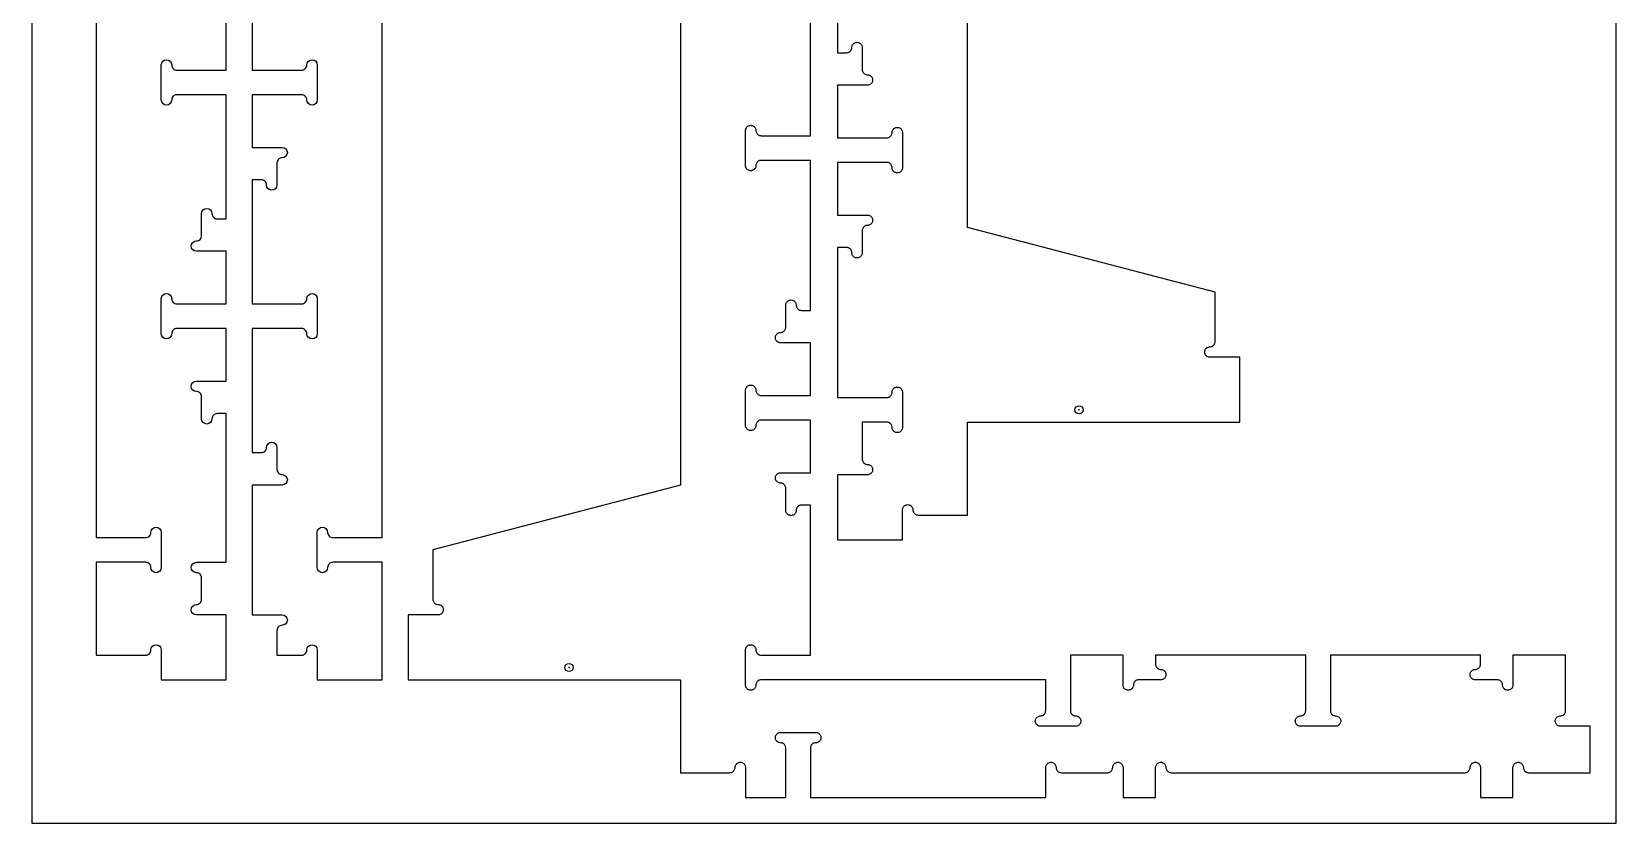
# Model space of a CAD drawing. Header units: inches. Extents: x -333 to -49, y -1653 to -1438.
# Drawn here: x -175.96 to -127.96, y -1534.43 to -1510.43 of the extents above; entities that cross this region are included whole.
import ezdxf

# ---------------------------------------------------------------- set-up
doc = ezdxf.new("R2010")
doc.units = ezdxf.units.IN
doc.header["$MEASUREMENT"] = 0
for name, color, linetype in [('000_NOTES', 6, 'Continuous'), ('CUT_FASTENERS', 1, 'Continuous'), ('CUT_THRU', 7, 'Continuous')]:
    doc.layers.add(name, color=color, linetype=linetype)

# ---------------------------------------------------------------- blocks, each defined once
blk = doc.blocks.new('FASTENER')
blk.add_circle((0, 0), 0.125)
blk.add_point((0, 0))

msp = doc.modelspace()

# ---------------------------------------------------------------- linework, layer by layer
at = {"layer": 'CUT_THRU'}
for points in [[(-151.551, -1506.516), (-151.551, -1511.063), (-151.275, -1511.063), (-151.253, -1511.061), (-151.231, -1511.057), (-151.21, -1511.049), (-151.19, -1511.038), (-151.172, -1511.025), (-151.156, -1511.009), (-151.143, -1510.991), (-151.132, -1510.971), (-151.124, -1510.95), (-151.12, -1510.928), (-151.118, -1510.906), (-151.116, -1510.883), (-151.112, -1510.861), (-151.104, -1510.84), (-151.093, -1510.82), (-151.079, -1510.802), (-151.064, -1510.787), (-151.046, -1510.773), (-151.026, -1510.762), (-151.005, -1510.755), (-150.983, -1510.75), (-150.96, -1510.748), (-150.938, -1510.75), (-150.916, -1510.755), (-150.895, -1510.762), (-150.875, -1510.773), (-150.857, -1510.787), (-150.841, -1510.802), (-150.828, -1510.82), (-150.817, -1510.84), (-150.809, -1510.861), (-150.805, -1510.883), (-150.803, -1510.906), (-150.803, -1511.575), (-150.801, -1511.597), (-150.797, -1511.619), (-150.789, -1511.64), (-150.778, -1511.66), (-150.765, -1511.678), (-150.749, -1511.694), (-150.731, -1511.707), (-150.711, -1511.718), (-150.69, -1511.726), (-150.668, -1511.731), (-150.646, -1511.732), (-150.623, -1511.734), (-150.601, -1511.739), (-150.58, -1511.747), (-150.56, -1511.757), (-150.542, -1511.771), (-150.526, -1511.787), (-150.513, -1511.805), (-150.502, -1511.824), (-150.494, -1511.845), (-150.49, -1511.867), (-150.488, -1511.89), (-150.49, -1511.912), (-150.494, -1511.934), (-150.502, -1511.955), (-150.513, -1511.975), (-150.526, -1511.993), (-150.542, -1512.009), (-150.56, -1512.022), (-150.58, -1512.033), (-150.601, -1512.041), (-150.623, -1512.046), (-150.646, -1512.047), (-151.551, -1512.047), (-151.551, -1513.642), (-150.055, -1513.642), (-150.033, -1513.64), (-150.011, -1513.635), (-149.99, -1513.628), (-149.97, -1513.617), (-149.952, -1513.603), (-149.936, -1513.587), (-149.922, -1513.569), (-149.912, -1513.55), (-149.904, -1513.529), (-149.899, -1513.507), (-149.897, -1513.484), (-149.896, -1513.462), (-149.891, -1513.44), (-149.883, -1513.419), (-149.872, -1513.399), (-149.859, -1513.381), (-149.843, -1513.365), (-149.825, -1513.352), (-149.805, -1513.341), (-149.784, -1513.333), (-149.762, -1513.328), (-149.74, -1513.327), (-149.718, -1513.328), (-149.696, -1513.333), (-149.675, -1513.341), (-149.655, -1513.352), (-149.637, -1513.365), (-149.621, -1513.381), (-149.608, -1513.399), (-149.597, -1513.419), (-149.589, -1513.44), (-149.584, -1513.462), (-149.583, -1513.484), (-149.583, -1514.547), (-149.584, -1514.57), (-149.589, -1514.592), (-149.597, -1514.613), (-149.608, -1514.632), (-149.621, -1514.65), (-149.637, -1514.666), (-149.655, -1514.68), (-149.675, -1514.691), (-149.696, -1514.698), (-149.718, -1514.703), (-149.74, -1514.705), (-149.762, -1514.703), (-149.784, -1514.698), (-149.805, -1514.691), (-149.825, -1514.68), (-149.843, -1514.666), (-149.859, -1514.65), (-149.872, -1514.632), (-149.883, -1514.613), (-149.891, -1514.592), (-149.896, -1514.57), (-149.897, -1514.547), (-149.899, -1514.525), (-149.904, -1514.503), (-149.912, -1514.482), (-149.922, -1514.462), (-149.936, -1514.444), (-149.952, -1514.428), (-149.97, -1514.415), (-149.99, -1514.404), (-150.011, -1514.396), (-150.033, -1514.391), (-150.055, -1514.39), (-151.551, -1514.39), (-151.551, -1515.984), (-150.646, -1515.984), (-150.623, -1515.986), (-150.601, -1515.991), (-150.58, -1515.999), (-150.56, -1516.009), (-150.542, -1516.023), (-150.526, -1516.039), (-150.513, -1516.057), (-150.502, -1516.076), (-150.494, -1516.097), (-150.49, -1516.119), (-150.488, -1516.142), (-150.49, -1516.164), (-150.494, -1516.186), (-150.502, -1516.207), (-150.513, -1516.227), (-150.526, -1516.245), (-150.542, -1516.261), (-150.56, -1516.274), (-150.58, -1516.285), (-150.601, -1516.293), (-150.623, -1516.298), (-150.646, -1516.299), (-150.668, -1516.301), (-150.69, -1516.306), (-150.711, -1516.314), (-150.731, -1516.324), (-150.749, -1516.338), (-150.765, -1516.354), (-150.778, -1516.372), (-150.789, -1516.391), (-150.797, -1516.412), (-150.801, -1516.434), (-150.803, -1516.457), (-150.803, -1517.126), (-150.805, -1517.148), (-150.809, -1517.17), (-150.817, -1517.191), (-150.828, -1517.211), (-150.841, -1517.229), (-150.857, -1517.245), (-150.875, -1517.259), (-150.895, -1517.269), (-150.916, -1517.277), (-150.938, -1517.282), (-150.96, -1517.284), (-150.983, -1517.282), (-151.005, -1517.277), (-151.026, -1517.269), (-151.046, -1517.259), (-151.064, -1517.245), (-151.079, -1517.229), (-151.093, -1517.211), (-151.104, -1517.191), (-151.112, -1517.17), (-151.116, -1517.148), (-151.118, -1517.126), (-151.12, -1517.104), (-151.124, -1517.082), (-151.132, -1517.061), (-151.143, -1517.041), (-151.156, -1517.023), (-151.172, -1517.007), (-151.19, -1516.994), (-151.21, -1516.983), (-151.231, -1516.975), (-151.253, -1516.97), (-151.275, -1516.969), (-151.551, -1516.969), (-151.551, -1521.516), (-150.055, -1521.516), (-150.033, -1521.514), (-150.011, -1521.509), (-149.99, -1521.502), (-149.97, -1521.491), (-149.952, -1521.477), (-149.936, -1521.461), (-149.922, -1521.444), (-149.912, -1521.424), (-149.904, -1521.403), (-149.899, -1521.381), (-149.897, -1521.358), (-149.896, -1521.336), (-149.891, -1521.314), (-149.883, -1521.293), (-149.872, -1521.273), (-149.859, -1521.255), (-149.843, -1521.239), (-149.825, -1521.226), (-149.805, -1521.215), (-149.784, -1521.207), (-149.762, -1521.202), (-149.74, -1521.201), (-149.718, -1521.202), (-149.696, -1521.207), (-149.675, -1521.215), (-149.655, -1521.226), (-149.637, -1521.239), (-149.621, -1521.255), (-149.608, -1521.273), (-149.597, -1521.293), (-149.589, -1521.314), (-149.584, -1521.336), (-149.583, -1521.358), (-149.583, -1522.421), (-149.584, -1522.444), (-149.589, -1522.466), (-149.597, -1522.487), (-149.608, -1522.506), (-149.621, -1522.524), (-149.637, -1522.54), (-149.655, -1522.554), (-149.675, -1522.565), (-149.696, -1522.572), (-149.718, -1522.577), (-149.74, -1522.579), (-149.762, -1522.577), (-149.784, -1522.572), (-149.805, -1522.565), (-149.825, -1522.554), (-149.843, -1522.54), (-149.859, -1522.524), (-149.872, -1522.506), (-149.883, -1522.487), (-149.891, -1522.466), (-149.896, -1522.444), (-149.897, -1522.421), (-149.899, -1522.399), (-149.904, -1522.377), (-149.912, -1522.356), (-149.922, -1522.336), (-149.936, -1522.318), (-149.952, -1522.302), (-149.97, -1522.289), (-149.99, -1522.278), (-150.011, -1522.27), (-150.033, -1522.265), (-150.055, -1522.264), (-150.803, -1522.264), (-150.803, -1523.386), (-150.801, -1523.408), (-150.797, -1523.43), (-150.789, -1523.451), (-150.778, -1523.471), (-150.765, -1523.489), (-150.749, -1523.505), (-150.731, -1523.518), (-150.711, -1523.529), (-150.69, -1523.537), (-150.668, -1523.542), (-150.646, -1523.543), (-150.623, -1523.545), (-150.601, -1523.55), (-150.58, -1523.558), (-150.56, -1523.568), (-150.542, -1523.582), (-150.526, -1523.598), (-150.513, -1523.616), (-150.502, -1523.635), (-150.494, -1523.657), (-150.49, -1523.678), (-150.488, -1523.701), (-150.49, -1523.723), (-150.494, -1523.745), (-150.502, -1523.766), (-150.513, -1523.786), (-150.526, -1523.804), (-150.542, -1523.82), (-150.56, -1523.833), (-150.58, -1523.844), (-150.601, -1523.852), (-150.623, -1523.857), (-150.646, -1523.858), (-151.551, -1523.858), (-151.551, -1525.827), (-149.583, -1525.827), (-149.583, -1524.921), (-149.581, -1524.899), (-149.576, -1524.877), (-149.568, -1524.856), (-149.558, -1524.836), (-149.544, -1524.818), (-149.528, -1524.802), (-149.51, -1524.789), (-149.49, -1524.778), (-149.469, -1524.77), (-149.447, -1524.765), (-149.425, -1524.764), (-149.403, -1524.765), (-149.381, -1524.77), (-149.36, -1524.778), (-149.34, -1524.789), (-149.322, -1524.802), (-149.306, -1524.818), (-149.293, -1524.836), (-149.282, -1524.856), (-149.274, -1524.877), (-149.269, -1524.899), (-149.268, -1524.921), (-149.266, -1524.944), (-149.261, -1524.966), (-149.253, -1524.987), (-149.243, -1525.006), (-149.229, -1525.024), (-149.213, -1525.04), (-149.195, -1525.054), (-149.176, -1525.065), (-149.154, -1525.072), (-149.132, -1525.077), (-149.11, -1525.079), (-147.614, -1525.079), (-147.614, -1522.264), (-139.366, -1522.264), (-139.366, -1520.295), (-140.271, -1520.295), (-140.294, -1520.294), (-140.316, -1520.289), (-140.337, -1520.281), (-140.357, -1520.27), (-140.375, -1520.257), (-140.391, -1520.241), (-140.404, -1520.223), (-140.415, -1520.203), (-140.423, -1520.182), (-140.427, -1520.16), (-140.429, -1520.138), (-140.427, -1520.115), (-140.423, -1520.094), (-140.415, -1520.072), (-140.404, -1520.053), (-140.391, -1520.035), (-140.375, -1520.019), (-140.357, -1520.005), (-140.337, -1519.995), (-140.316, -1519.987), (-140.294, -1519.982), (-140.271, -1519.98), (-140.249, -1519.979), (-140.227, -1519.974), (-140.206, -1519.966), (-140.186, -1519.955), (-140.168, -1519.942), (-140.152, -1519.926), (-140.139, -1519.908), (-140.128, -1519.888), (-140.12, -1519.867), (-140.116, -1519.845), (-140.114, -1519.823), (-140.114, -1518.327), (-147.614, -1516.358), (-147.614, -1448.681)], [(-156.307, -1456.492), (-156.307, -1524.169), (-163.807, -1526.138), (-163.807, -1527.634), (-163.805, -1527.656), (-163.801, -1527.678), (-163.793, -1527.699), (-163.782, -1527.719), (-163.768, -1527.737), (-163.753, -1527.753), (-163.735, -1527.766), (-163.715, -1527.777), (-163.694, -1527.785), (-163.672, -1527.79), (-163.649, -1527.791), (-163.627, -1527.793), (-163.605, -1527.798), (-163.584, -1527.806), (-163.564, -1527.816), (-163.546, -1527.83), (-163.53, -1527.846), (-163.517, -1527.864), (-163.506, -1527.883), (-163.498, -1527.905), (-163.494, -1527.927), (-163.492, -1527.949), (-163.494, -1527.971), (-163.498, -1527.993), (-163.506, -1528.014), (-163.517, -1528.034), (-163.53, -1528.052), (-163.546, -1528.068), (-163.564, -1528.081), (-163.584, -1528.092), (-163.605, -1528.1), (-163.627, -1528.105), (-163.649, -1528.106), (-164.555, -1528.106), (-164.555, -1530.075), (-156.307, -1530.075), (-156.307, -1532.89), (-154.811, -1532.89), (-154.788, -1532.888), (-154.767, -1532.883), (-154.745, -1532.876), (-154.726, -1532.865), (-154.708, -1532.851), (-154.692, -1532.836), (-154.678, -1532.818), (-154.668, -1532.798), (-154.66, -1532.777), (-154.655, -1532.755), (-154.653, -1532.732), (-154.652, -1532.71), (-154.647, -1532.688), (-154.639, -1532.667), (-154.628, -1532.647), (-154.615, -1532.629), (-154.599, -1532.613), (-154.581, -1532.6), (-154.561, -1532.589), (-154.54, -1532.581), (-154.518, -1532.576), (-154.496, -1532.575), (-154.473, -1532.576), (-154.452, -1532.581), (-154.43, -1532.589), (-154.411, -1532.6), (-154.393, -1532.613), (-154.377, -1532.629), (-154.363, -1532.647), (-154.353, -1532.667), (-154.345, -1532.688), (-154.34, -1532.71), (-154.338, -1532.732), (-154.338, -1533.638), (-153.118, -1533.638), (-153.118, -1532.142), (-153.12, -1532.119), (-153.124, -1532.097), (-153.132, -1532.076), (-153.143, -1532.057), (-153.156, -1532.039), (-153.172, -1532.023), (-153.19, -1532.009), (-153.21, -1531.999), (-153.231, -1531.991), (-153.253, -1531.986), (-153.275, -1531.984), (-153.298, -1531.983), (-153.32, -1531.978), (-153.341, -1531.97), (-153.361, -1531.959), (-153.379, -1531.946), (-153.394, -1531.93), (-153.408, -1531.912), (-153.419, -1531.892), (-153.427, -1531.871), (-153.431, -1531.849), (-153.433, -1531.827), (-153.431, -1531.804), (-153.427, -1531.782), (-153.419, -1531.761), (-153.408, -1531.742), (-153.394, -1531.724), (-153.379, -1531.708), (-153.361, -1531.694), (-153.341, -1531.684), (-153.32, -1531.676), (-153.298, -1531.671), (-153.275, -1531.669), (-152.212, -1531.669), (-152.19, -1531.671), (-152.168, -1531.676), (-152.147, -1531.684), (-152.127, -1531.694), (-152.109, -1531.708), (-152.093, -1531.724), (-152.08, -1531.742), (-152.069, -1531.761), (-152.061, -1531.782), (-152.057, -1531.804), (-152.055, -1531.827), (-152.057, -1531.849), (-152.061, -1531.871), (-152.069, -1531.892), (-152.08, -1531.912), (-152.093, -1531.93), (-152.109, -1531.946), (-152.127, -1531.959), (-152.147, -1531.97), (-152.168, -1531.978), (-152.19, -1531.983), (-152.212, -1531.984), (-152.235, -1531.986), (-152.257, -1531.991), (-152.278, -1531.999), (-152.298, -1532.009), (-152.316, -1532.023), (-152.331, -1532.039), (-152.345, -1532.057), (-152.356, -1532.076), (-152.364, -1532.097), (-152.368, -1532.119), (-152.37, -1532.142), (-152.37, -1533.638), (-145.244, -1533.638), (-145.244, -1532.732), (-145.242, -1532.71), (-145.238, -1532.688), (-145.23, -1532.667), (-145.219, -1532.647), (-145.205, -1532.629), (-145.19, -1532.613), (-145.172, -1532.6), (-145.152, -1532.589), (-145.131, -1532.581), (-145.109, -1532.576), (-145.086, -1532.575), (-145.064, -1532.576), (-145.042, -1532.581), (-145.021, -1532.589), (-145.001, -1532.6), (-144.983, -1532.613), (-144.967, -1532.629), (-144.954, -1532.647), (-144.943, -1532.667), (-144.935, -1532.688), (-144.931, -1532.71), (-144.929, -1532.732), (-144.927, -1532.755), (-144.923, -1532.777), (-144.915, -1532.798), (-144.904, -1532.818), (-144.891, -1532.836), (-144.875, -1532.851), (-144.857, -1532.865), (-144.837, -1532.876), (-144.816, -1532.883), (-144.794, -1532.888), (-144.771, -1532.89), (-143.374, -1532.89), (-143.351, -1532.888), (-143.329, -1532.883), (-143.308, -1532.876), (-143.289, -1532.865), (-143.271, -1532.851), (-143.255, -1532.836), (-143.241, -1532.818), (-143.231, -1532.798), (-143.223, -1532.777), (-143.218, -1532.755), (-143.216, -1532.732), (-143.215, -1532.71), (-143.21, -1532.688), (-143.202, -1532.667), (-143.191, -1532.647), (-143.178, -1532.629), (-143.162, -1532.613), (-143.144, -1532.6), (-143.124, -1532.589), (-143.103, -1532.581), (-143.081, -1532.576), (-143.059, -1532.575), (-143.036, -1532.576), (-143.015, -1532.581), (-142.993, -1532.589), (-142.974, -1532.6), (-142.956, -1532.613), (-142.94, -1532.629), (-142.926, -1532.647), (-142.916, -1532.667), (-142.908, -1532.688), (-142.903, -1532.71), (-142.901, -1532.732), (-142.901, -1533.638), (-141.917, -1533.638), (-141.917, -1532.732), (-141.916, -1532.71), (-141.911, -1532.688), (-141.903, -1532.667), (-141.892, -1532.647), (-141.879, -1532.629), (-141.863, -1532.613), (-141.845, -1532.6), (-141.825, -1532.589), (-141.804, -1532.581), (-141.782, -1532.576), (-141.76, -1532.575), (-141.737, -1532.576), (-141.715, -1532.581), (-141.694, -1532.589), (-141.675, -1532.6), (-141.657, -1532.613), (-141.641, -1532.629), (-141.627, -1532.647), (-141.616, -1532.667), (-141.609, -1532.688), (-141.604, -1532.71), (-141.602, -1532.732), (-141.601, -1532.755), (-141.596, -1532.777), (-141.588, -1532.798), (-141.577, -1532.818), (-141.564, -1532.836), (-141.548, -1532.851), (-141.53, -1532.865), (-141.51, -1532.876), (-141.489, -1532.883), (-141.467, -1532.888), (-141.445, -1532.89), (-132.547, -1532.89), (-132.525, -1532.888), (-132.503, -1532.883), (-132.482, -1532.876), (-132.462, -1532.865), (-132.444, -1532.851), (-132.428, -1532.836), (-132.415, -1532.818), (-132.404, -1532.798), (-132.396, -1532.777), (-132.391, -1532.755), (-132.39, -1532.732), (-132.388, -1532.71), (-132.383, -1532.688), (-132.375, -1532.667), (-132.365, -1532.647), (-132.351, -1532.629), (-132.335, -1532.613), (-132.317, -1532.6), (-132.298, -1532.589), (-132.276, -1532.581), (-132.255, -1532.576), (-132.232, -1532.575), (-132.21, -1532.576), (-132.188, -1532.581), (-132.167, -1532.589), (-132.147, -1532.6), (-132.129, -1532.613), (-132.113, -1532.629), (-132.1, -1532.647), (-132.089, -1532.667), (-132.081, -1532.688), (-132.076, -1532.71), (-132.075, -1532.732), (-132.075, -1533.638), (-131.09, -1533.638), (-131.09, -1532.732), (-131.089, -1532.71), (-131.084, -1532.688), (-131.076, -1532.667), (-131.065, -1532.647), (-131.052, -1532.629), (-131.036, -1532.613), (-131.018, -1532.6), (-130.998, -1532.589), (-130.977, -1532.581), (-130.955, -1532.576), (-130.933, -1532.575), (-130.911, -1532.576), (-130.889, -1532.581), (-130.867, -1532.589), (-130.848, -1532.6), (-130.83, -1532.613), (-130.814, -1532.629), (-130.8, -1532.647), (-130.79, -1532.667), (-130.782, -1532.688), (-130.777, -1532.71), (-130.775, -1532.732), (-130.774, -1532.755), (-130.769, -1532.777), (-130.761, -1532.798), (-130.75, -1532.818), (-130.737, -1532.836), (-130.721, -1532.851), (-130.703, -1532.865), (-130.683, -1532.876), (-130.662, -1532.883), (-130.64, -1532.888), (-130.618, -1532.89), (-128.748, -1532.89), (-128.748, -1531.482), (-129.653, -1531.482), (-129.676, -1531.481), (-129.698, -1531.476), (-129.719, -1531.468), (-129.739, -1531.457), (-129.757, -1531.444), (-129.772, -1531.428), (-129.786, -1531.41), (-129.797, -1531.39), (-129.804, -1531.369), (-129.809, -1531.347), (-129.811, -1531.325), (-129.809, -1531.302), (-129.804, -1531.281), (-129.797, -1531.259), (-129.786, -1531.24), (-129.772, -1531.222), (-129.757, -1531.206), (-129.739, -1531.192), (-129.719, -1531.182), (-129.698, -1531.174), (-129.676, -1531.169), (-129.653, -1531.167), (-129.631, -1531.166), (-129.609, -1531.161), (-129.588, -1531.153), (-129.568, -1531.142), (-129.55, -1531.129), (-129.534, -1531.113), (-129.521, -1531.095), (-129.51, -1531.075), (-129.502, -1531.054), (-129.498, -1531.032), (-129.496, -1531.01), (-129.496, -1529.327), (-131.09, -1529.327), (-131.09, -1530.232), (-131.092, -1530.255), (-131.097, -1530.277), (-131.105, -1530.298), (-131.115, -1530.318), (-131.129, -1530.336), (-131.145, -1530.351), (-131.163, -1530.365), (-131.182, -1530.376), (-131.204, -1530.383), (-131.225, -1530.388), (-131.248, -1530.39), (-131.27, -1530.388), (-131.292, -1530.383), (-131.313, -1530.376), (-131.333, -1530.365), (-131.351, -1530.351), (-131.367, -1530.336), (-131.38, -1530.318), (-131.391, -1530.298), (-131.399, -1530.277), (-131.404, -1530.255), (-131.405, -1530.232), (-131.407, -1530.21), (-131.412, -1530.188), (-131.42, -1530.167), (-131.43, -1530.147), (-131.444, -1530.129), (-131.46, -1530.113), (-131.478, -1530.1), (-131.497, -1530.089), (-131.518, -1530.081), (-131.54, -1530.076), (-131.563, -1530.075), (-132.232, -1530.075), (-132.255, -1530.073), (-132.276, -1530.069), (-132.298, -1530.061), (-132.317, -1530.05), (-132.335, -1530.036), (-132.351, -1530.021), (-132.365, -1530.003), (-132.375, -1529.983), (-132.383, -1529.962), (-132.388, -1529.94), (-132.39, -1529.917), (-132.388, -1529.895), (-132.383, -1529.873), (-132.375, -1529.852), (-132.365, -1529.832), (-132.351, -1529.814), (-132.335, -1529.798), (-132.317, -1529.785), (-132.298, -1529.774), (-132.276, -1529.766), (-132.255, -1529.762), (-132.232, -1529.76), (-132.21, -1529.758), (-132.188, -1529.754), (-132.167, -1529.746), (-132.147, -1529.735), (-132.129, -1529.721), (-132.113, -1529.706), (-132.1, -1529.688), (-132.089, -1529.668), (-132.081, -1529.647), (-132.076, -1529.625), (-132.075, -1529.602), (-132.075, -1529.327), (-136.622, -1529.327), (-136.622, -1531.01), (-136.62, -1531.032), (-136.616, -1531.054), (-136.608, -1531.075), (-136.597, -1531.095), (-136.583, -1531.113), (-136.568, -1531.129), (-136.55, -1531.142), (-136.53, -1531.153), (-136.509, -1531.161), (-136.487, -1531.166), (-136.464, -1531.167), (-136.442, -1531.169), (-136.42, -1531.174), (-136.399, -1531.182), (-136.379, -1531.192), (-136.361, -1531.206), (-136.345, -1531.222), (-136.332, -1531.24), (-136.321, -1531.259), (-136.313, -1531.281), (-136.309, -1531.302), (-136.307, -1531.325), (-136.309, -1531.347), (-136.313, -1531.369), (-136.321, -1531.39), (-136.332, -1531.41), (-136.345, -1531.428), (-136.361, -1531.444), (-136.379, -1531.457), (-136.399, -1531.468), (-136.42, -1531.476), (-136.442, -1531.481), (-136.464, -1531.482), (-137.527, -1531.482), (-137.55, -1531.481), (-137.572, -1531.476), (-137.593, -1531.468), (-137.613, -1531.457), (-137.631, -1531.444), (-137.646, -1531.428), (-137.66, -1531.41), (-137.671, -1531.39), (-137.679, -1531.369), (-137.683, -1531.347), (-137.685, -1531.325), (-137.683, -1531.302), (-137.679, -1531.281), (-137.671, -1531.259), (-137.66, -1531.24), (-137.646, -1531.222), (-137.631, -1531.206), (-137.613, -1531.192), (-137.593, -1531.182), (-137.572, -1531.174), (-137.55, -1531.169), (-137.527, -1531.167), (-137.505, -1531.166), (-137.483, -1531.161), (-137.462, -1531.153), (-137.442, -1531.142), (-137.424, -1531.129), (-137.408, -1531.113), (-137.395, -1531.095), (-137.384, -1531.075), (-137.376, -1531.054), (-137.372, -1531.032), (-137.37, -1531.01), (-137.37, -1529.327), (-141.917, -1529.327), (-141.917, -1529.602), (-141.916, -1529.625), (-141.911, -1529.647), (-141.903, -1529.668), (-141.892, -1529.688), (-141.879, -1529.706), (-141.863, -1529.721), (-141.845, -1529.735), (-141.825, -1529.746), (-141.804, -1529.754), (-141.782, -1529.758), (-141.76, -1529.76), (-141.737, -1529.762), (-141.715, -1529.766), (-141.694, -1529.774), (-141.675, -1529.785), (-141.657, -1529.798), (-141.641, -1529.814), (-141.627, -1529.832), (-141.616, -1529.852), (-141.609, -1529.873), (-141.604, -1529.895), (-141.602, -1529.917), (-141.604, -1529.94), (-141.609, -1529.962), (-141.616, -1529.983), (-141.627, -1530.003), (-141.641, -1530.021), (-141.657, -1530.036), (-141.675, -1530.05), (-141.694, -1530.061), (-141.715, -1530.069), (-141.737, -1530.073), (-141.76, -1530.075), (-142.429, -1530.075), (-142.451, -1530.076), (-142.473, -1530.081), (-142.494, -1530.089), (-142.514, -1530.1), (-142.532, -1530.113), (-142.548, -1530.129), (-142.561, -1530.147), (-142.572, -1530.167), (-142.58, -1530.188), (-142.585, -1530.21), (-142.586, -1530.232), (-142.588, -1530.255), (-142.593, -1530.277), (-142.601, -1530.298), (-142.611, -1530.318), (-142.625, -1530.336), (-142.641, -1530.351), (-142.659, -1530.365), (-142.679, -1530.376), (-142.7, -1530.383), (-142.722, -1530.388), (-142.744, -1530.39), (-142.766, -1530.388), (-142.788, -1530.383), (-142.809, -1530.376), (-142.829, -1530.365), (-142.847, -1530.351), (-142.863, -1530.336), (-142.876, -1530.318), (-142.887, -1530.298), (-142.895, -1530.277), (-142.9, -1530.255), (-142.901, -1530.232), (-142.901, -1529.327), (-144.496, -1529.327), (-144.496, -1531.01), (-144.494, -1531.032), (-144.49, -1531.054), (-144.482, -1531.075), (-144.471, -1531.095), (-144.457, -1531.113), (-144.442, -1531.129), (-144.424, -1531.142), (-144.404, -1531.153), (-144.383, -1531.161), (-144.361, -1531.166), (-144.338, -1531.167), (-144.316, -1531.169), (-144.294, -1531.174), (-144.273, -1531.182), (-144.253, -1531.192), (-144.235, -1531.206), (-144.219, -1531.222), (-144.206, -1531.24), (-144.195, -1531.259), (-144.187, -1531.281), (-144.183, -1531.302), (-144.181, -1531.325), (-144.183, -1531.347), (-144.187, -1531.369), (-144.195, -1531.39), (-144.206, -1531.41), (-144.219, -1531.428), (-144.235, -1531.444), (-144.253, -1531.457), (-144.273, -1531.468), (-144.294, -1531.476), (-144.316, -1531.481), (-144.338, -1531.482), (-145.401, -1531.482), (-145.424, -1531.481), (-145.446, -1531.476), (-145.467, -1531.468), (-145.487, -1531.457), (-145.505, -1531.444), (-145.52, -1531.428), (-145.534, -1531.41), (-145.545, -1531.39), (-145.553, -1531.369), (-145.557, -1531.347), (-145.559, -1531.325), (-145.557, -1531.302), (-145.553, -1531.281), (-145.545, -1531.259), (-145.534, -1531.24), (-145.52, -1531.222), (-145.505, -1531.206), (-145.487, -1531.192), (-145.467, -1531.182), (-145.446, -1531.174), (-145.424, -1531.169), (-145.401, -1531.167), (-145.379, -1531.166), (-145.357, -1531.161), (-145.336, -1531.153), (-145.316, -1531.142), (-145.298, -1531.129), (-145.282, -1531.113), (-145.269, -1531.095), (-145.258, -1531.075), (-145.25, -1531.054), (-145.246, -1531.032), (-145.244, -1531.01), (-145.244, -1530.075), (-153.866, -1530.075), (-153.888, -1530.076), (-153.91, -1530.081), (-153.931, -1530.089), (-153.951, -1530.1), (-153.969, -1530.113), (-153.985, -1530.129), (-153.998, -1530.147), (-154.009, -1530.167), (-154.017, -1530.188), (-154.022, -1530.21), (-154.023, -1530.232), (-154.025, -1530.255), (-154.03, -1530.277), (-154.038, -1530.298), (-154.048, -1530.318), (-154.062, -1530.336), (-154.078, -1530.351), (-154.096, -1530.365), (-154.116, -1530.376), (-154.137, -1530.383), (-154.159, -1530.388), (-154.181, -1530.39), (-154.203, -1530.388), (-154.225, -1530.383), (-154.246, -1530.376), (-154.266, -1530.365), (-154.284, -1530.351), (-154.3, -1530.336), (-154.313, -1530.318), (-154.324, -1530.298), (-154.332, -1530.277), (-154.337, -1530.255), (-154.338, -1530.232), (-154.338, -1529.169), (-154.337, -1529.147), (-154.332, -1529.125), (-154.324, -1529.104), (-154.313, -1529.084), (-154.3, -1529.066), (-154.284, -1529.05), (-154.266, -1529.037), (-154.246, -1529.026), (-154.225, -1529.018), (-154.203, -1529.014), (-154.181, -1529.012), (-154.159, -1529.014), (-154.137, -1529.018), (-154.116, -1529.026), (-154.096, -1529.037), (-154.078, -1529.05), (-154.062, -1529.066), (-154.048, -1529.084), (-154.038, -1529.104), (-154.03, -1529.125), (-154.025, -1529.147), (-154.023, -1529.169), (-154.022, -1529.192), (-154.017, -1529.214), (-154.009, -1529.235), (-153.998, -1529.255), (-153.985, -1529.273), (-153.969, -1529.288), (-153.951, -1529.302), (-153.931, -1529.313), (-153.91, -1529.32), (-153.888, -1529.325), (-153.866, -1529.327), (-152.37, -1529.327), (-152.37, -1524.78), (-152.646, -1524.78), (-152.668, -1524.781), (-152.69, -1524.786), (-152.711, -1524.794), (-152.731, -1524.805), (-152.749, -1524.818), (-152.765, -1524.834), (-152.778, -1524.852), (-152.789, -1524.872), (-152.797, -1524.893), (-152.801, -1524.915), (-152.803, -1524.937), (-152.805, -1524.96), (-152.809, -1524.981), (-152.817, -1525.003), (-152.828, -1525.022), (-152.841, -1525.04), (-152.857, -1525.056), (-152.875, -1525.07), (-152.895, -1525.08), (-152.916, -1525.088), (-152.938, -1525.093), (-152.96, -1525.095), (-152.983, -1525.093), (-153.005, -1525.088), (-153.026, -1525.08), (-153.046, -1525.07), (-153.064, -1525.056), (-153.079, -1525.04), (-153.093, -1525.022), (-153.104, -1525.003), (-153.112, -1524.981), (-153.116, -1524.96), (-153.118, -1524.937), (-153.118, -1524.268), (-153.12, -1524.245), (-153.124, -1524.223), (-153.132, -1524.202), (-153.143, -1524.183), (-153.156, -1524.165), (-153.172, -1524.149), (-153.19, -1524.135), (-153.21, -1524.125), (-153.231, -1524.117), (-153.253, -1524.112), (-153.275, -1524.11), (-153.298, -1524.109), (-153.32, -1524.104), (-153.341, -1524.096), (-153.361, -1524.085), (-153.379, -1524.072), (-153.394, -1524.056), (-153.408, -1524.038), (-153.419, -1524.018), (-153.427, -1523.997), (-153.431, -1523.975), (-153.433, -1523.953), (-153.431, -1523.93), (-153.427, -1523.908), (-153.419, -1523.887), (-153.408, -1523.868), (-153.394, -1523.85), (-153.379, -1523.834), (-153.361, -1523.82), (-153.341, -1523.81), (-153.32, -1523.802), (-153.298, -1523.797), (-153.275, -1523.795), (-152.37, -1523.795), (-152.37, -1522.201), (-153.866, -1522.201), (-153.888, -1522.202), (-153.91, -1522.207), (-153.931, -1522.215), (-153.951, -1522.226), (-153.969, -1522.239), (-153.985, -1522.255), (-153.998, -1522.273), (-154.009, -1522.293), (-154.017, -1522.314), (-154.022, -1522.336), (-154.023, -1522.358), (-154.025, -1522.381), (-154.03, -1522.403), (-154.038, -1522.424), (-154.048, -1522.444), (-154.062, -1522.461), (-154.078, -1522.477), (-154.096, -1522.491), (-154.116, -1522.502), (-154.137, -1522.509), (-154.159, -1522.514), (-154.181, -1522.516), (-154.203, -1522.514), (-154.225, -1522.509), (-154.246, -1522.502), (-154.266, -1522.491), (-154.284, -1522.477), (-154.3, -1522.461), (-154.313, -1522.444), (-154.324, -1522.424), (-154.332, -1522.403), (-154.337, -1522.381), (-154.338, -1522.358), (-154.338, -1521.295), (-154.337, -1521.273), (-154.332, -1521.251), (-154.324, -1521.23), (-154.313, -1521.21), (-154.3, -1521.192), (-154.284, -1521.176), (-154.266, -1521.163), (-154.246, -1521.152), (-154.225, -1521.144), (-154.203, -1521.139), (-154.181, -1521.138), (-154.159, -1521.139), (-154.137, -1521.144), (-154.116, -1521.152), (-154.096, -1521.163), (-154.078, -1521.176), (-154.062, -1521.192), (-154.048, -1521.21), (-154.038, -1521.23), (-154.03, -1521.251), (-154.025, -1521.273), (-154.023, -1521.295), (-154.022, -1521.318), (-154.017, -1521.34), (-154.009, -1521.361), (-153.998, -1521.381), (-153.985, -1521.398), (-153.969, -1521.414), (-153.951, -1521.428), (-153.931, -1521.439), (-153.91, -1521.446), (-153.888, -1521.451), (-153.866, -1521.453), (-152.37, -1521.453), (-152.37, -1519.858), (-153.275, -1519.858), (-153.298, -1519.857), (-153.32, -1519.852), (-153.341, -1519.844), (-153.361, -1519.833), (-153.379, -1519.82), (-153.394, -1519.804), (-153.408, -1519.786), (-153.419, -1519.766), (-153.427, -1519.745), (-153.431, -1519.723), (-153.433, -1519.701), (-153.431, -1519.678), (-153.427, -1519.657), (-153.419, -1519.635), (-153.408, -1519.616), (-153.394, -1519.598), (-153.379, -1519.582), (-153.361, -1519.568), (-153.341, -1519.558), (-153.32, -1519.55), (-153.298, -1519.545), (-153.275, -1519.543), (-153.253, -1519.542), (-153.231, -1519.537), (-153.21, -1519.529), (-153.19, -1519.518), (-153.172, -1519.505), (-153.156, -1519.489), (-153.143, -1519.471), (-153.132, -1519.451), (-153.124, -1519.43), (-153.12, -1519.408), (-153.118, -1519.386), (-153.118, -1518.717), (-153.116, -1518.694), (-153.112, -1518.672), (-153.104, -1518.651), (-153.093, -1518.631), (-153.079, -1518.614), (-153.064, -1518.598), (-153.046, -1518.584), (-153.026, -1518.573), (-153.005, -1518.566), (-152.983, -1518.561), (-152.96, -1518.559), (-152.938, -1518.561), (-152.916, -1518.566), (-152.895, -1518.573), (-152.875, -1518.584), (-152.857, -1518.598), (-152.841, -1518.614), (-152.828, -1518.631), (-152.817, -1518.651), (-152.809, -1518.672), (-152.805, -1518.694), (-152.803, -1518.717), (-152.801, -1518.739), (-152.797, -1518.761), (-152.789, -1518.782), (-152.778, -1518.802), (-152.765, -1518.82), (-152.749, -1518.836), (-152.731, -1518.849), (-152.711, -1518.86), (-152.69, -1518.868), (-152.668, -1518.873), (-152.646, -1518.874), (-152.37, -1518.874), (-152.37, -1514.327), (-153.866, -1514.327), (-153.888, -1514.328), (-153.91, -1514.333), (-153.931, -1514.341), (-153.951, -1514.352), (-153.969, -1514.365), (-153.985, -1514.381), (-153.998, -1514.399), (-154.009, -1514.419), (-154.017, -1514.44), (-154.022, -1514.462), (-154.023, -1514.484), (-154.025, -1514.507), (-154.03, -1514.529), (-154.038, -1514.55), (-154.048, -1514.569), (-154.062, -1514.587), (-154.078, -1514.603), (-154.096, -1514.617), (-154.116, -1514.628), (-154.137, -1514.635), (-154.159, -1514.64), (-154.181, -1514.642), (-154.203, -1514.64), (-154.225, -1514.635), (-154.246, -1514.628), (-154.266, -1514.617), (-154.284, -1514.603), (-154.3, -1514.587), (-154.313, -1514.569), (-154.324, -1514.55), (-154.332, -1514.529), (-154.337, -1514.507), (-154.338, -1514.484), (-154.338, -1513.421), (-154.337, -1513.399), (-154.332, -1513.377), (-154.324, -1513.356), (-154.313, -1513.336), (-154.3, -1513.318), (-154.284, -1513.302), (-154.266, -1513.289), (-154.246, -1513.278), (-154.225, -1513.27), (-154.203, -1513.265), (-154.181, -1513.264), (-154.159, -1513.265), (-154.137, -1513.27), (-154.116, -1513.278), (-154.096, -1513.289), (-154.078, -1513.302), (-154.062, -1513.318), (-154.048, -1513.336), (-154.038, -1513.356), (-154.03, -1513.377), (-154.025, -1513.399), (-154.023, -1513.421), (-154.022, -1513.444), (-154.017, -1513.466), (-154.009, -1513.487), (-153.998, -1513.506), (-153.985, -1513.524), (-153.969, -1513.54), (-153.951, -1513.554), (-153.931, -1513.565), (-153.91, -1513.572), (-153.888, -1513.577), (-153.866, -1513.579), (-152.37, -1513.579), (-152.37, -1509.032)]]:
    msp.add_lwpolyline(points, dxfattribs=at)
for points in [[(-174.004, -1455.646), (-174.004, -1525.764), (-172.508, -1525.764, 0.414214), (-172.35, -1525.606, -1), (-172.035, -1525.606), (-172.035, -1526.669, -1), (-172.35, -1526.669, 0.414214), (-172.508, -1526.512), (-174.004, -1526.512), (-174.004, -1529.327), (-172.508, -1529.327, 0.414214), (-172.35, -1529.169, -1), (-172.035, -1529.169), (-172.035, -1530.075), (-170.067, -1530.075), (-170.067, -1528.106), (-170.972, -1528.106, -1), (-170.972, -1527.791, 0.414214), (-170.815, -1527.634), (-170.815, -1526.984, 0.414214), (-170.972, -1526.827, -1), (-170.972, -1526.512), (-170.067, -1526.512), (-170.067, -1522.004), (-170.342, -1522.004, 0.414214), (-170.5, -1522.162, -1), (-170.815, -1522.162), (-170.815, -1521.492, 0.414214), (-170.972, -1521.335, -1), (-170.972, -1521.02), (-170.067, -1521.02), (-170.067, -1519.425), (-171.563, -1519.425, 0.414214), (-171.72, -1519.583, -1), (-172.035, -1519.583), (-172.035, -1518.52, -1), (-171.72, -1518.52, 0.414214), (-171.563, -1518.677), (-170.067, -1518.677), (-170.067, -1517.083), (-170.972, -1517.083, -1), (-170.972, -1516.768, 0.414214), (-170.815, -1516.61), (-170.815, -1515.941, -1), (-170.5, -1515.941, 0.414214), (-170.342, -1516.099), (-170.067, -1516.099), (-170.067, -1512.339), (-171.563, -1512.339, 0.414214), (-171.72, -1512.496, -1), (-172.035, -1512.496), (-172.035, -1511.433, -1), (-171.72, -1511.433, 0.414214), (-171.563, -1511.591), (-170.067, -1511.591), (-170.067, -1507.831)], [(-169.279, -1509.996), (-169.279, -1511.591), (-167.783, -1511.591, 0.414214), (-167.626, -1511.433, -1), (-167.311, -1511.433), (-167.311, -1512.496, -1), (-167.626, -1512.496, 0.414214), (-167.783, -1512.339), (-169.279, -1512.339), (-169.279, -1513.933), (-168.374, -1513.933, -1), (-168.374, -1514.248, 0.414214), (-168.531, -1514.406), (-168.531, -1515.075, -1), (-168.846, -1515.075, 0.414214), (-169.004, -1514.917), (-169.279, -1514.917), (-169.279, -1518.677), (-167.783, -1518.677, 0.414214), (-167.626, -1518.52, -1), (-167.311, -1518.52), (-167.311, -1519.583, -1), (-167.626, -1519.583, 0.414214), (-167.783, -1519.425), (-169.279, -1519.425), (-169.279, -1523.185), (-169.004, -1523.185, 0.414214), (-168.846, -1523.028, -1), (-168.531, -1523.028), (-168.531, -1523.697, 0.414214), (-168.374, -1523.854, -1), (-168.374, -1524.169), (-169.279, -1524.169), (-169.279, -1528.106), (-168.374, -1528.106, -1), (-168.374, -1528.421, 0.414214), (-168.531, -1528.579), (-168.531, -1529.327), (-167.783, -1529.327, 0.414214), (-167.626, -1529.169, -1), (-167.311, -1529.169), (-167.311, -1530.075), (-165.342, -1530.075), (-165.342, -1526.512), (-166.838, -1526.512, 0.414214), (-166.996, -1526.669, -1), (-167.311, -1526.669), (-167.311, -1525.606, -1), (-166.996, -1525.606, 0.414214), (-166.838, -1525.764), (-165.342, -1525.764), (-165.342, -1495.626)]]:
    msp.add_lwpolyline(points, format="xyb", dxfattribs=at)

# ---------------------------------------------------------------- block references
at = {"layer": 'CUT_FASTENERS', "xscale": 0.9973753280824253, "yscale": 0.9973753280824253, "zscale": 0.9973753280824253}
for p in [(-144.238, -1521.89), (-159.683, -1529.701)]:
    msp.add_blockref('FASTENER', p, dxfattribs=at)

# ---------------------------------------------------------------- meshes
at = {"layer": '000_NOTES'}
mesh = msp.add_polyface(dxfattribs=at)
corners = [(-175.96, -1534.425), (-175.96, -1438.425), (-127.96, -1438.425), (-127.96, -1534.425)]
mesh.append_faces([[corners[k] for k in face] for face in [(0, 3, 2, 1)]])

doc.saveas('drawing.dxf')
